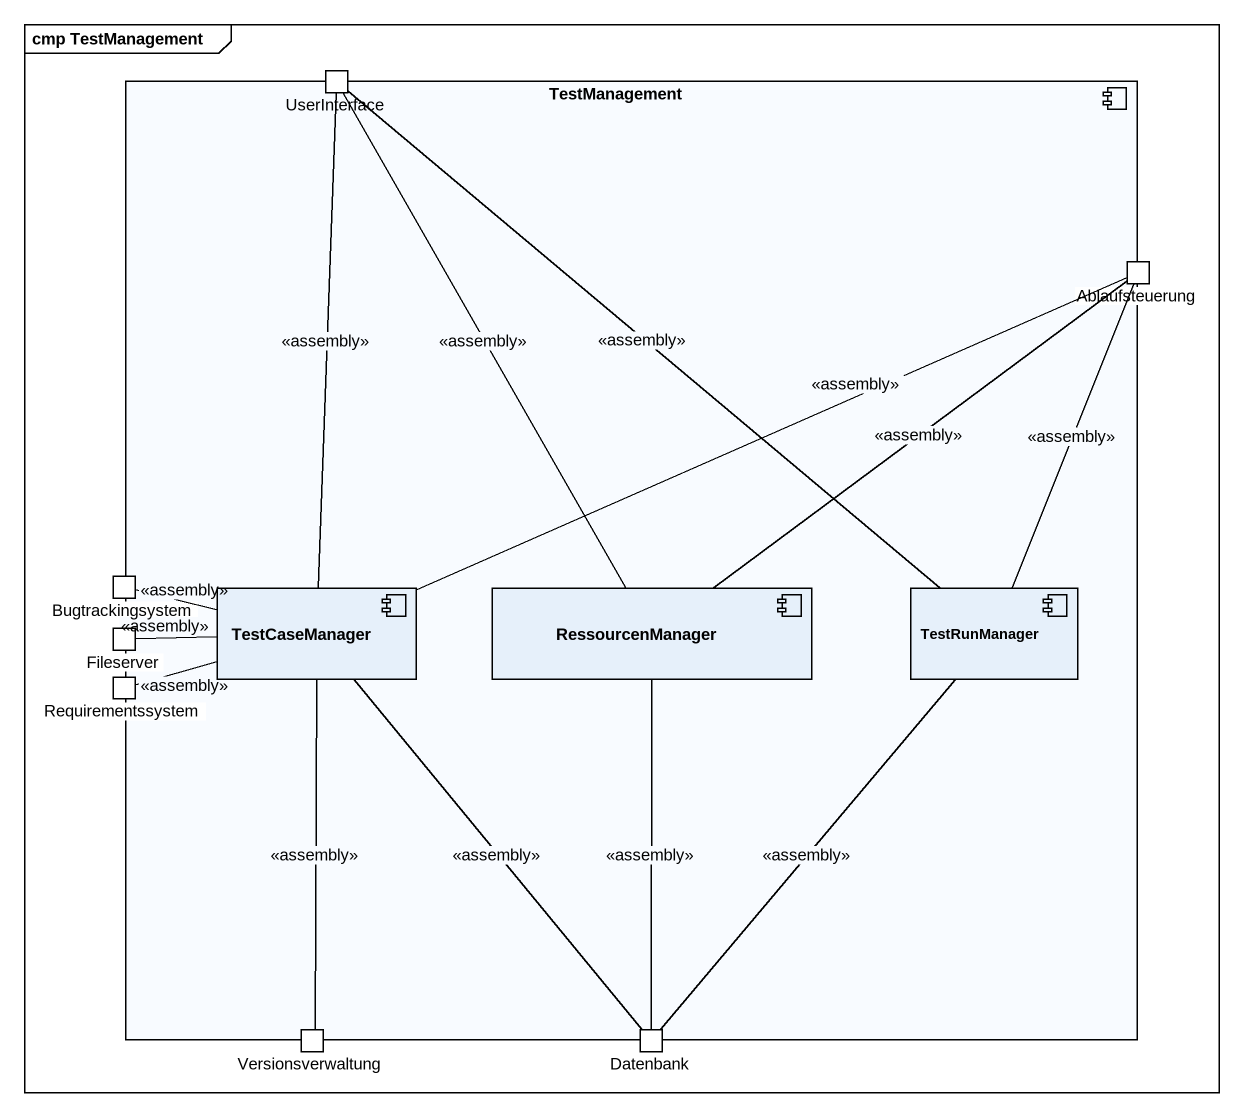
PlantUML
@startuml
mainframe cmp TestManagement
component TestManagement {
  port UserInterface
  port Ablaufsteuerung
  port Fileserver
  port Bugtrackingsystem
  component TestCaseManager
  component RessourcenManager
  component TestRunManager
  port Requirementssystem
  port Versionsverwaltung
  port Datenbank
}
UserInterface -- TestCaseManager : <<assembly>>
UserInterface -- RessourcenManager : <<assembly>>
UserInterface -- TestRunManager : <<assembly>>
Ablaufsteuerung -left- TestCaseManager : <<assembly>>
Ablaufsteuerung -- RessourcenManager : <<assembly>>
Ablaufsteuerung -- TestRunManager : <<assembly>>
TestCaseManager -left- Fileserver : <<assembly>>
TestCaseManager -left- Bugtrackingsystem : <<assembly>>
TestCaseManager -left- Requirementssystem : <<assembly>>
TestCaseManager -- Versionsverwaltung : <<assembly>>
TestCaseManager -- Datenbank : <<assembly>>
RessourcenManager -- Datenbank : <<assembly>>
TestRunManager -- Datenbank : <<assembly>>
@enduml
